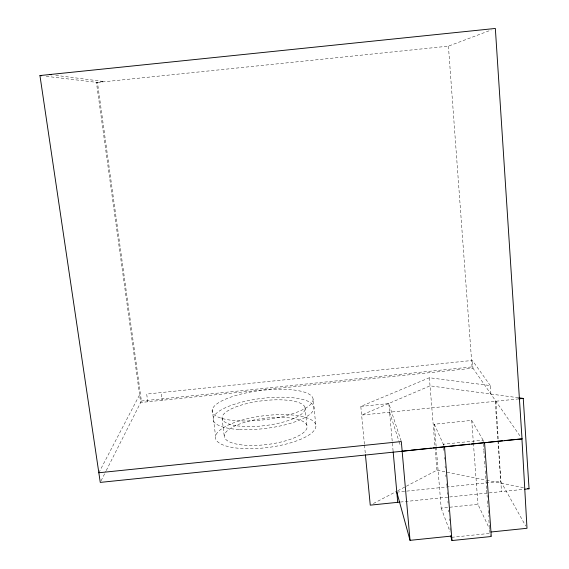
<?xml version="1.0" encoding="UTF-8"?>
<svg xmlns="http://www.w3.org/2000/svg" width="569" height="569" viewBox="0 0 569 569"><rect width="100%" height="100%" fill="white"/><g stroke="black" fill="none" stroke-linecap="round" stroke-linejoin="round"><path stroke-width="0.43" stroke-dasharray="2.85 2.13" d="M162.684 398.826L162.044 400.299L161.013 392.582M101.069 480.819L105.87 471.324M106.268 470.535L141.411 401.017L97.448 82.455L44.354 76.082M98.842 472.761L139.597 394.794M373.392 503.508L396.927 491.168M397.717 490.755L405.562 486.637M406.344 486.225L436.949 470.179L485.613 480.001M364.416 444.225L360.803 406.43L429.367 377.745L490.307 385.569L490.905 394.047M97.448 82.455L448.422 46.153L491.232 30.001M490.307 385.569L472.398 360.44L146.695 394.061L147.755 401.771M141.411 401.017L472.057 366.891L520.429 436.594M360.803 406.43L388.805 403.542L401.316 441.551M518.843 398.869L361.628 415.093L430.029 385.846L518.885 397.823M436.124 446.316L434.325 424.239L471.708 420.384L483.778 441.38M396.806 492.135L500.791 481.41L525.706 525.976M400.363 502.05L448.735 497.057M449.617 496.972L523.893 489.312M436.203 447.198L441.181 508.117L477.96 504.326L489.511 528.914M451.686 537.314L489.838 533.381L490.919 535.721M55.79 75.343L103.949 81.552L96.417 82.327L140.664 402.503L472.967 368.2L472.398 360.44M486.481 480.179L523.843 487.725M434.325 424.239L444.183 446.124M441.181 508.117L450.157 532.115M389.587 412.205L398.862 440.968M399.132 441.814L400.498 446.046M212.265 409.559L215.566 436.046M222.017 417.995L224.257 436.224M304.984 407.397L306.919 425.548M313.106 399.154A50.847 14.744 -6.9 0 1 238.34 420.825A50.847 14.744 -6.9 0 1 236.398 395.341A50.847 14.744 -6.9 0 1 313.106 399.154L315.887 425.69A50.584 15.996 -7.1 0 1 241.64 448.493A50.584 15.996 -7.1 0 1 239.464 420.847A50.584 15.996 -7.1 0 1 315.887 425.69M364.501 445.114L365.348 453.941M388.805 403.542L393.079 450.854M443.827 450.385L443.336 444.24L483.067 440.143L483.771 449.809M444.389 457.412L444.531 459.169M445.1 466.196L445.243 467.953M445.804 474.98L445.947 476.737M446.509 483.764L446.651 485.521M447.213 492.541L447.355 494.297M447.924 501.325L448.066 503.081M448.628 510.109L448.77 511.865M449.332 518.892L449.474 520.649M450.036 527.669L450.392 532.065M429.367 377.745L435.001 446.459M435.072 447.341L436.949 470.179M448.422 46.153L472.057 366.891M471.708 420.384L473.351 442.476M473.422 443.358L477.96 504.326M483.835 450.691L484.34 457.718M484.596 461.239L485.044 467.391M485.3 470.904L486.637 489.361M486.701 490.243L487.213 497.27M487.469 500.791L487.918 506.943M488.174 510.457L488.615 516.609M488.871 520.123L489.447 528.039M489.568 529.661L489.838 533.381M495.208 401.309L497.911 440.036M497.967 440.918L501.502 491.616M495.891 401.237L498.259 440.001M498.316 440.883L500.791 481.41M237.109 425.832A41.864 12.482 -7 0 0 304.6 410.718A41.864 12.482 -7 0 0 249.073 403.044A41.864 12.482 -7 0 0 237.109 425.832M239.378 429.51A50.762 15.135 -7 0 0 313.981 407.482A50.762 15.135 -7 0 0 237.358 403.343A50.762 15.135 -7 0 0 239.378 429.51M239.357 444.595A41.715 13.187 -7.1 0 0 306.556 429.054A41.715 13.187 -7.1 0 0 251.142 420.605A41.715 13.187 -7.1 0 0 239.357 444.595"/><path stroke-width="0.85" d="M39.944 75.556L495.343 28.45L522.022 438.884L100.265 482.398L39.944 75.556L41.708 75.769M518.843 398.869L523.252 398.414L529.056 488.778L524.753 489.219M98.842 472.761L401.316 441.551L402.176 451.253L409.189 450.392M410.953 450.207L431.238 448.116M433.002 447.931L469.702 444.147M471.438 443.969L486.232 442.44M487.974 442.262L502.776 440.733M504.518 440.555L522.022 438.884M399.481 502.143L370.255 505.151L365.433 454.823M396.806 492.135L410.036 540.344L451.63 536.055M490.962 532.001L526.994 528.288L521.929 438.756M450.705 535.92L451.985 540.55L491.282 536.496L484.568 442.753M49.659 74.553L51.409 74.774M518.885 397.823L523.252 398.414M527.321 488.422L529.056 488.778M444.524 446.878L451.985 540.55M393.158 451.729L397.724 502.32M402.134 451.117L410.036 540.344"/></g></svg>
